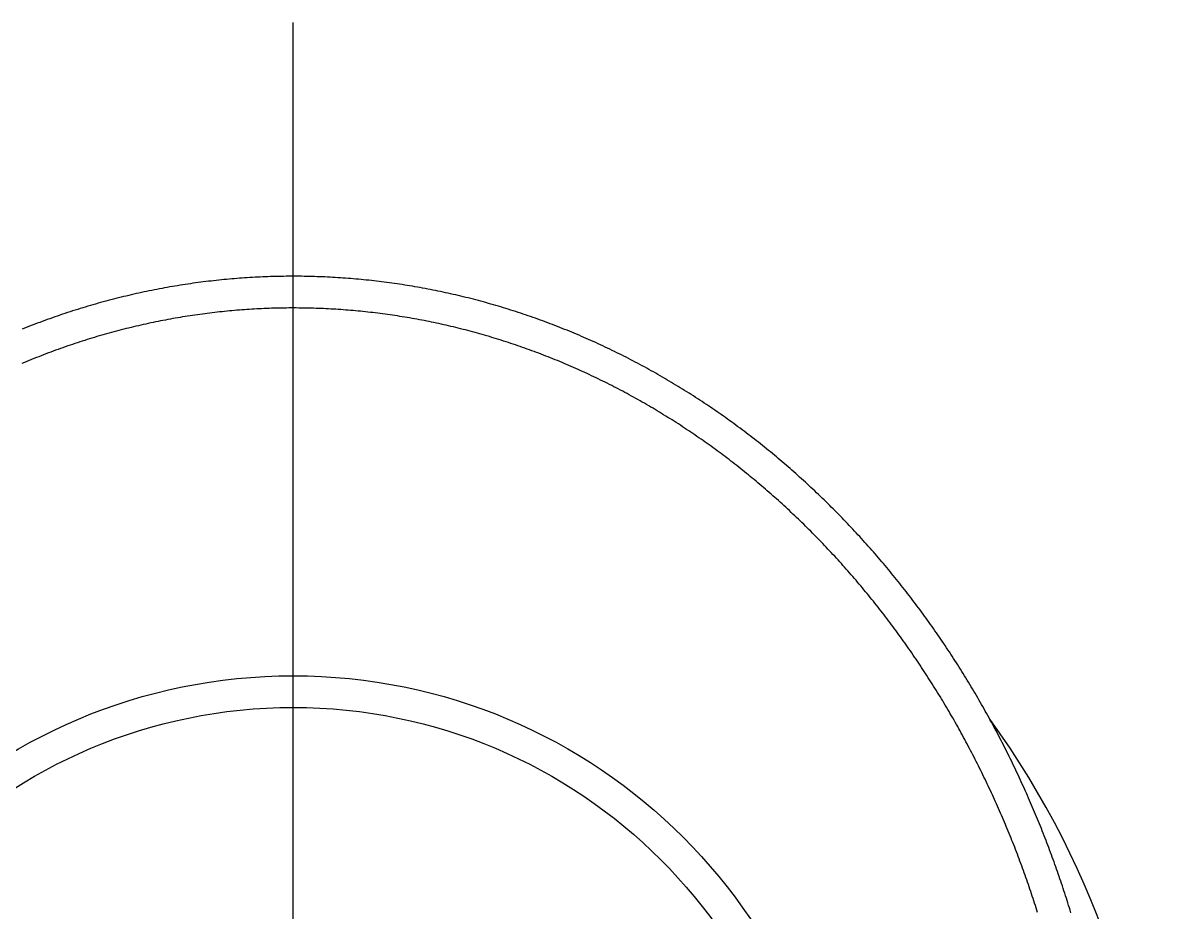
# Model space of a CAD drawing. Extents: x -31.1 to 15.9, y -35.5 to 50.6.
# Drawn here: x 4.97 to 13.9, y 41.86 to 48.87 of the extents above; entities that cross this region are included whole.
import ezdxf

# ---------------------------------------------------------------- set-up
doc = ezdxf.new("R2010")
doc.units = 0
doc.linetypes.add('CENTER', pattern=[50.8, 31.75, -6.35, 6.35, -6.35])
doc.layers.get('0').update_dxf_attribs({"linetype": 'CONTINUOUS'})
doc.layers.add('CENTER', color=1, linetype='CENTER')

msp = doc.modelspace()

# ---------------------------------------------------------------- linework, layer by layer
at = {"color": 7}
for points in [[(13.2339, 41.856, 0), (13.228, 41.8752, 0), (13.2221, 41.8944, 0), (13.2162, 41.9135, 0), (13.2102, 41.9327, 0), (13.2041, 41.9518, 0), (13.198, 41.971, 0), (13.1919, 41.9901, 0), (13.1857, 42.0092, 0), (13.1795, 42.0283, 0), (13.1732, 42.0473, 0), (13.1669, 42.0664, 0), (13.1605, 42.0854, 0), (13.1541, 42.1045, 0), (13.1476, 42.1235, 0), (13.1411, 42.1425, 0), (13.1345, 42.1614, 0), (13.1279, 42.1804, 0), (13.1213, 42.1994, 0), (13.1146, 42.2183, 0), (13.1078, 42.2372, 0), (13.1011, 42.2561, 0), (13.0942, 42.275, 0), (13.0873, 42.2939, 0), (13.0804, 42.3127, 0), (13.0734, 42.3316, 0), (13.0664, 42.3504, 0), (13.0593, 42.3692, 0), (13.0522, 42.388, 0), (13.045, 42.4068, 0), (13.0378, 42.4256, 0), (13.0306, 42.4443, 0), (13.0233, 42.463, 0), (13.0159, 42.4817, 0), (13.0085, 42.5004, 0), (13.0011, 42.5191, 0), (12.9936, 42.5378, 0), (12.986, 42.5564, 0), (12.9784, 42.575, 0), (12.9708, 42.5936, 0), (12.9631, 42.6122, 0), (12.9554, 42.6308, 0), (12.9476, 42.6493, 0), (12.9398, 42.6679, 0), (12.9319, 42.6864, 0), (12.924, 42.7049, 0), (12.916, 42.7233, 0), (12.908, 42.7418, 0), (12.9, 42.7602, 0), (12.8919, 42.7787, 0), (12.8837, 42.7971, 0), (12.8755, 42.8154, 0), (12.8673, 42.8338, 0), (12.859, 42.8521, 0), (12.8506, 42.8705, 0), (12.8423, 42.8888, 0), (12.8338, 42.907, 0), (12.8253, 42.9253, 0), (12.8168, 42.9436, 0), (12.8082, 42.9618, 0), (12.7996, 42.98, 0), (12.791, 42.9982, 0), (12.7822, 43.0163, 0), (12.7735, 43.0345, 0), (12.7647, 43.0526, 0), (12.7558, 43.0707, 0), (12.7469, 43.0888, 0), (12.738, 43.1068, 0), (12.729, 43.1248, 0), (12.7199, 43.1429, 0), (12.7108, 43.1608, 0), (12.7017, 43.1788, 0), (12.6925, 43.1968, 0), (12.6833, 43.2147, 0), (12.674, 43.2326, 0), (12.6647, 43.2505, 0), (12.6553, 43.2683, 0), (12.6459, 43.2862, 0), (12.6364, 43.304, 0), (12.6269, 43.3218, 0), (12.6173, 43.3395, 0), (12.6077, 43.3573, 0), (12.5981, 43.375, 0), (12.5884, 43.3927, 0), (12.5786, 43.4104, 0), (12.5688, 43.428, 0), (12.559, 43.4457, 0), (12.5491, 43.4633, 0), (12.5391, 43.4809, 0), (12.5292, 43.4984, 0), (12.5191, 43.5159, 0), (12.509, 43.5334, 0), (12.4989, 43.5509, 0), (12.4887, 43.5684, 0), (12.4785, 43.5858, 0), (12.4683, 43.6032, 0), (12.4579, 43.6206, 0), (12.4476, 43.6379, 0), (12.4372, 43.6553, 0), (12.4267, 43.6726, 0), (12.4162, 43.6898, 0), (12.4057, 43.7071, 0), (12.3951, 43.7243, 0), (12.3844, 43.7415, 0), (12.3738, 43.7586, 0), (12.363, 43.7758, 0), (12.3523, 43.7929, 0), (12.3414, 43.8099, 0), (12.3306, 43.827, 0), (12.3196, 43.844, 0), (12.3087, 43.861, 0), (12.2977, 43.878, 0), (12.2866, 43.8949, 0), (12.2755, 43.9118, 0), (12.2644, 43.9287, 0), (12.2532, 43.9455, 0), (12.2419, 43.9623, 0), (12.2307, 43.9791, 0), (12.2193, 43.9959, 0), (12.208, 44.0126, 0), (12.1965, 44.0293, 0), (12.1851, 44.046, 0), (12.1736, 44.0626, 0), (12.162, 44.0792, 0), (12.1504, 44.0958, 0), (12.1388, 44.1123, 0), (12.1271, 44.1288, 0), (12.1153, 44.1453, 0), (12.1036, 44.1617, 0), (12.0917, 44.1781, 0), (12.0799, 44.1945, 0), (12.0679, 44.2109, 0), (12.056, 44.2272, 0), (12.044, 44.2434, 0), (12.0319, 44.2597, 0), (12.0198, 44.2759, 0), (12.0077, 44.2921, 0), (11.9955, 44.3082, 0), (11.9833, 44.3244, 0), (11.971, 44.3404, 0), (11.9587, 44.3565, 0), (11.9463, 44.3725, 0), (11.9339, 44.3885, 0), (11.9214, 44.4044, 0), (11.9089, 44.4203, 0), (11.8964, 44.4362, 0), (11.8838, 44.452, 0), (11.8712, 44.4678, 0), (11.8585, 44.4836, 0), (11.8458, 44.4993, 0), (11.833, 44.515, 0), (11.8202, 44.5307, 0), (11.8073, 44.5463, 0), (11.7944, 44.5619, 0), (11.7815, 44.5774, 0), (11.7685, 44.593, 0), (11.7555, 44.6084, 0), (11.7424, 44.6239, 0), (11.7293, 44.6393, 0), (11.7161, 44.6546, 0), (11.7029, 44.67, 0), (11.6897, 44.6853, 0), (11.6764, 44.7005, 0), (11.663, 44.7157, 0), (11.6497, 44.7309, 0), (11.6362, 44.746, 0), (11.6228, 44.7611, 0), (11.6093, 44.7762, 0), (11.5957, 44.7912, 0), (11.5821, 44.8062, 0), (11.5685, 44.8211, 0), (11.5548, 44.836, 0), (11.5411, 44.8509, 0), (11.5273, 44.8657, 0), (11.5135, 44.8805, 0), (11.4996, 44.8952, 0), (11.4857, 44.9099, 0), (11.4718, 44.9246, 0), (11.4578, 44.9392, 0), (11.4438, 44.9538, 0), (11.4297, 44.9683, 0), (11.4156, 44.9828, 0), (11.4015, 44.9973, 0), (11.3873, 45.0117, 0), (11.373, 45.0261, 0), (11.3587, 45.0404, 0), (11.3444, 45.0547, 0), (11.33, 45.069, 0), (11.3156, 45.0832, 0), (11.3012, 45.0973, 0), (11.2867, 45.1114, 0), (11.2722, 45.1255, 0), (11.2576, 45.1396, 0), (11.243, 45.1536, 0), (11.2283, 45.1675, 0), (11.2136, 45.1814, 0), (11.1989, 45.1953, 0), (11.1841, 45.2091, 0), (11.1693, 45.2229, 0), (11.1544, 45.2366, 0), (11.1395, 45.2503, 0), (11.1245, 45.2639, 0), (11.1095, 45.2775, 0), (11.0945, 45.2911, 0), (11.0794, 45.3046, 0), (11.0643, 45.3181, 0), (11.0491, 45.3315, 0), (11.0339, 45.3449, 0), (11.0187, 45.3582, 0), (11.0034, 45.3715, 0), (10.9881, 45.3847, 0), (10.9727, 45.3979, 0), (10.9573, 45.4111, 0), (10.9419, 45.4242, 0), (10.9264, 45.4372, 0), (10.9109, 45.4502, 0), (10.8953, 45.4632, 0), (10.8797, 45.4761, 0), (10.864, 45.489, 0), (10.8483, 45.5018, 0), (10.8326, 45.5146, 0), (10.8168, 45.5273, 0), (10.801, 45.54, 0), (10.7852, 45.5526, 0), (10.7693, 45.5652, 0), (10.7533, 45.5777, 0), (10.7374, 45.5902, 0), (10.7213, 45.6026, 0), (10.7053, 45.615, 0), (10.6892, 45.6274, 0), (10.673, 45.6396, 0), (10.6569, 45.6519, 0), (10.6407, 45.6641, 0), (10.6244, 45.6762, 0), (10.6081, 45.6883, 0), (10.5918, 45.7004, 0), (10.5754, 45.7124, 0), (10.559, 45.7243, 0), (10.5425, 45.7362, 0), (10.526, 45.7481, 0), (10.5094, 45.7599, 0), (10.4929, 45.7716, 0), (10.4762, 45.7833, 0), (10.4596, 45.795, 0), (10.4429, 45.8065, 0), (10.4261, 45.8181, 0), (10.4093, 45.8296, 0), (10.3925, 45.841, 0), (10.3756, 45.8524, 0), (10.3587, 45.8638, 0), (10.3418, 45.875, 0), (10.3248, 45.8863, 0), (10.3078, 45.8974, 0), (10.2907, 45.9086, 0), (10.2736, 45.9196, 0), (10.2565, 45.9307, 0), (10.2393, 45.9416, 0), (10.2221, 45.9525, 0), (10.2049, 45.9634, 0), (10.1876, 45.9742, 0), (10.1703, 45.985, 0), (10.1529, 45.9956, 0), (10.1355, 46.0063, 0), (10.1181, 46.0169, 0), (10.1006, 46.0274, 0), (10.0831, 46.0379, 0), (10.0655, 46.0483, 0), (10.048, 46.0587, 0), (10.0303, 46.069, 0), (10.0127, 46.0792, 0), (9.99501, 46.0894, 0), (9.97728, 46.0995, 0), (9.95952, 46.1096, 0), (9.94173, 46.1196, 0), (9.9239, 46.1296, 0), (9.90603, 46.1395, 0), (9.88813, 46.1494, 0), (9.8702, 46.1591, 0), (9.85223, 46.1689, 0), (9.83423, 46.1786, 0), (9.81619, 46.1882, 0), (9.79812, 46.1977, 0), (9.78001, 46.2072, 0), (9.76187, 46.2167, 0), (9.7437, 46.226, 0), (9.72549, 46.2354, 0), (9.70725, 46.2446, 0), (9.68898, 46.2538, 0), (9.67067, 46.2629, 0), (9.65234, 46.272, 0), (9.63397, 46.281, 0), (9.61556, 46.29, 0), (9.59713, 46.2989, 0), (9.57866, 46.3077, 0), (9.56016, 46.3165, 0), (9.54163, 46.3252, 0), (9.52306, 46.3338, 0), (9.50447, 46.3424, 0), (9.48584, 46.3509, 0), (9.46719, 46.3594, 0), (9.4485, 46.3678, 0), (9.42978, 46.3761, 0), (9.41103, 46.3844, 0), (9.39226, 46.3926, 0), (9.37345, 46.4007, 0), (9.35461, 46.4088, 0), (9.33575, 46.4168, 0), (9.31686, 46.4247, 0), (9.29794, 46.4326, 0), (9.27899, 46.4404, 0), (9.26001, 46.4482, 0), (9.24101, 46.4559, 0), (9.22198, 46.4635, 0), (9.20292, 46.471, 0), (9.18384, 46.4785, 0), (9.16473, 46.4859, 0), (9.14559, 46.4933, 0), (9.12643, 46.5006, 0), (9.10724, 46.5078, 0), (9.08803, 46.515, 0), (9.06879, 46.5221, 0), (9.04953, 46.5291, 0), (9.03024, 46.536, 0), (9.01093, 46.5429, 0), (8.99159, 46.5497, 0), (8.97223, 46.5565, 0), (8.95285, 46.5632, 0), (8.93345, 46.5698, 0), (8.91402, 46.5764, 0), (8.89457, 46.5828, 0), (8.8751, 46.5893, 0), (8.8556, 46.5956, 0), (8.83608, 46.6019, 0), (8.81654, 46.6081, 0), (8.79698, 46.6142, 0), (8.7774, 46.6203, 0), (8.7578, 46.6263, 0), (8.73818, 46.6322, 0), (8.71854, 46.6381, 0), (8.69888, 46.6439, 0), (8.67919, 46.6496, 0), (8.65949, 46.6553, 0), (8.63977, 46.6609, 0), (8.62003, 46.6664, 0), (8.60027, 46.6719, 0), (8.5805, 46.6772, 0), (8.5607, 46.6825, 0), (8.54089, 46.6878, 0), (8.52106, 46.693, 0), (8.50121, 46.698, 0), (8.48135, 46.7031, 0), (8.46147, 46.708, 0), (8.44157, 46.7129, 0), (8.42166, 46.7177, 0), (8.40173, 46.7225, 0), (8.38178, 46.7271, 0), (8.36182, 46.7317, 0), (8.34185, 46.7363, 0), (8.32185, 46.7407, 0), (8.30185, 46.7451, 0), (8.28183, 46.7494, 0), (8.2618, 46.7537, 0), (8.24175, 46.7578, 0), (8.22169, 46.7619, 0), (8.20161, 46.7659, 0), (8.18152, 46.7699, 0), (8.16142, 46.7738, 0), (8.14131, 46.7776, 0), (8.12119, 46.7813, 0), (8.10105, 46.7849, 0), (8.08091, 46.7885, 0), (8.06075, 46.792, 0), (8.04058, 46.7955, 0), (8.0204, 46.7988, 0), (8.00022, 46.8021, 0), (7.98002, 46.8054, 0), (7.95981, 46.8085, 0), (7.93959, 46.8116, 0), (7.91936, 46.8146, 0), (7.89912, 46.8175, 0), (7.87888, 46.8204, 0), (7.85862, 46.8231, 0), (7.83836, 46.8259, 0), (7.81809, 46.8285, 0), (7.79781, 46.8311, 0), (7.77752, 46.8335, 0), (7.75722, 46.836, 0), (7.73692, 46.8383, 0), (7.71661, 46.8406, 0), (7.6963, 46.8428, 0), (7.67597, 46.8449, 0), (7.65564, 46.8469, 0), (7.63531, 46.8489, 0), (7.61496, 46.8508, 0), (7.59462, 46.8526, 0), (7.57426, 46.8544, 0), (7.5539, 46.8561, 0), (7.53354, 46.8577, 0), (7.51317, 46.8592, 0), (7.4928, 46.8607, 0), (7.47242, 46.8621, 0), (7.45204, 46.8634, 0), (7.43165, 46.8646, 0), (7.41126, 46.8658, 0), (7.39087, 46.8669, 0), (7.37047, 46.8679, 0), (7.35007, 46.8688, 0), (7.32967, 46.8697, 0), (7.30927, 46.8705, 0), (7.28886, 46.8712, 0), (7.26845, 46.8719, 0), (7.24804, 46.8725, 0), (7.22763, 46.873, 0), (7.20721, 46.8734, 0), (7.1868, 46.8737, 0), (7.16638, 46.874, 0), (7.14596, 46.8742, 0), (7.12555, 46.8744, 0), (7.10513, 46.8744, 0), (7.08471, 46.8744, 0), (7.06429, 46.8743, 0), (7.04388, 46.8741, 0), (7.02346, 46.8739, 0), (7.00304, 46.8736, 0), (6.98263, 46.8732, 0), (6.96222, 46.8727, 0), (6.9418, 46.8722, 0), (6.92139, 46.8716, 0), (6.90098, 46.8709, 0), (6.88057, 46.8702, 0), (6.86017, 46.8693, 0), (6.83976, 46.8684, 0), (6.81935, 46.8674, 0), (6.79895, 46.8664, 0), (6.77854, 46.8653, 0), (6.75814, 46.8641, 0), (6.73774, 46.8628, 0), (6.71734, 46.8614, 0), (6.69694, 46.86, 0), (6.67654, 46.8585, 0), (6.65615, 46.8569, 0), (6.63576, 46.8553, 0), (6.61537, 46.8536, 0), (6.59498, 46.8518, 0), (6.5746, 46.8499, 0), (6.55421, 46.848, 0), (6.53383, 46.8459, 0), (6.51346, 46.8439, 0), (6.49308, 46.8417, 0), (6.47271, 46.8394, 0), (6.45234, 46.8371, 0), (6.43198, 46.8347, 0), (6.41161, 46.8323, 0), (6.39126, 46.8297, 0), (6.3709, 46.8271, 0), (6.35055, 46.8244, 0), (6.3302, 46.8217, 0), (6.30986, 46.8188, 0), (6.28952, 46.8159, 0), (6.26919, 46.8129, 0), (6.24885, 46.8099, 0), (6.22853, 46.8067, 0), (6.20821, 46.8035, 0), (6.18789, 46.8002, 0), (6.16758, 46.7969, 0), (6.14727, 46.7935, 0), (6.12697, 46.7899, 0), (6.10667, 46.7864, 0), (6.08638, 46.7827, 0), (6.06609, 46.779, 0), (6.04581, 46.7752, 0), (6.02553, 46.7713, 0), (6.00526, 46.7673, 0), (5.985, 46.7633, 0), (5.96474, 46.7592, 0), (5.94448, 46.755, 0), (5.92424, 46.7507, 0), (5.904, 46.7464, 0), (5.88376, 46.742, 0), (5.86354, 46.7375, 0), (5.84331, 46.7329, 0), (5.8231, 46.7283, 0), (5.80289, 46.7236, 0), (5.78269, 46.7188, 0), (5.7625, 46.7139, 0), (5.74231, 46.709, 0), (5.72213, 46.704, 0), (5.70196, 46.6989, 0), (5.6818, 46.6937, 0), (5.66164, 46.6885, 0), (5.64149, 46.6832, 0), (5.62135, 46.6778, 0), (5.60122, 46.6723, 0), (5.58109, 46.6668, 0), (5.56098, 46.6612, 0), (5.54087, 46.6555, 0), (5.52077, 46.6497, 0), (5.50068, 46.6439, 0), (5.4806, 46.6379, 0), (5.46053, 46.6319, 0), (5.44047, 46.6259, 0), (5.42042, 46.6197, 0), (5.40037, 46.6135, 0), (5.38034, 46.6072, 0), (5.36032, 46.6008, 0), (5.34031, 46.5944, 0), (5.32031, 46.5878, 0), (5.30032, 46.5812, 0), (5.28034, 46.5746, 0), (5.26037, 46.5678, 0), (5.24041, 46.561, 0), (5.22046, 46.554, 0), (5.20053, 46.5471, 0), (5.18061, 46.54, 0), (5.1607, 46.5329, 0), (5.1408, 46.5256, 0), (5.12091, 46.5183, 0), (5.10104, 46.511, 0), (5.08117, 46.5035, 0), (5.06133, 46.496, 0), (5.04149, 46.4884, 0), (5.02167, 46.4807, 0), (5.00186, 46.473, 0), (4.98206, 46.4651, 0), (4.96228, 46.4572, 0)], [(12.9717, 41.8577, 0), (12.9658, 41.8763, 0), (12.9599, 41.8948, 0), (12.954, 41.9134, 0), (12.948, 41.9319, 0), (12.9419, 41.9504, 0), (12.9358, 41.9689, 0), (12.9297, 41.9873, 0), (12.9235, 42.0058, 0), (12.9173, 42.0243, 0), (12.911, 42.0427, 0), (12.9047, 42.0611, 0), (12.8984, 42.0795, 0), (12.892, 42.0979, 0), (12.8855, 42.1163, 0), (12.879, 42.1346, 0), (12.8725, 42.153, 0), (12.8659, 42.1713, 0), (12.8593, 42.1896, 0), (12.8526, 42.2079, 0), (12.8459, 42.2262, 0), (12.8391, 42.2445, 0), (12.8323, 42.2627, 0), (12.8254, 42.2809, 0), (12.8185, 42.2992, 0), (12.8116, 42.3174, 0), (12.8046, 42.3355, 0), (12.7976, 42.3537, 0), (12.7905, 42.3719, 0), (12.7833, 42.39, 0), (12.7762, 42.4081, 0), (12.769, 42.4262, 0), (12.7617, 42.4443, 0), (12.7544, 42.4623, 0), (12.747, 42.4804, 0), (12.7396, 42.4984, 0), (12.7322, 42.5164, 0), (12.7247, 42.5344, 0), (12.7172, 42.5524, 0), (12.7096, 42.5703, 0), (12.702, 42.5883, 0), (12.6943, 42.6062, 0), (12.6866, 42.6241, 0), (12.6788, 42.642, 0), (12.671, 42.6598, 0), (12.6632, 42.6777, 0), (12.6553, 42.6955, 0), (12.6473, 42.7133, 0), (12.6393, 42.7311, 0), (12.6313, 42.7489, 0), (12.6232, 42.7666, 0), (12.6151, 42.7843, 0), (12.6069, 42.8021, 0), (12.5987, 42.8197, 0), (12.5905, 42.8374, 0), (12.5822, 42.8551, 0), (12.5738, 42.8727, 0), (12.5654, 42.8903, 0), (12.557, 42.9079, 0), (12.5485, 42.9254, 0), (12.54, 42.943, 0), (12.5314, 42.9605, 0), (12.5228, 42.978, 0), (12.5141, 42.9955, 0), (12.5054, 43.013, 0), (12.4966, 43.0304, 0), (12.4878, 43.0478, 0), (12.479, 43.0652, 0), (12.4701, 43.0826, 0), (12.4612, 43.0999, 0), (12.4522, 43.1173, 0), (12.4432, 43.1346, 0), (12.4341, 43.1519, 0), (12.425, 43.1691, 0), (12.4158, 43.1864, 0), (12.4066, 43.2036, 0), (12.3973, 43.2208, 0), (12.388, 43.238, 0), (12.3787, 43.2551, 0), (12.3693, 43.2722, 0), (12.3599, 43.2893, 0), (12.3504, 43.3064, 0), (12.3409, 43.3235, 0), (12.3313, 43.3405, 0), (12.3217, 43.3575, 0), (12.312, 43.3745, 0), (12.3023, 43.3915, 0), (12.2926, 43.4084, 0), (12.2828, 43.4253, 0), (12.2729, 43.4422, 0), (12.263, 43.4591, 0), (12.2531, 43.4759, 0), (12.2431, 43.4927, 0), (12.2331, 43.5095, 0), (12.223, 43.5262, 0), (12.2129, 43.543, 0), (12.2028, 43.5597, 0), (12.1926, 43.5764, 0), (12.1823, 43.593, 0), (12.172, 43.6096, 0), (12.1617, 43.6262, 0), (12.1513, 43.6428, 0), (12.1409, 43.6593, 0), (12.1304, 43.6758, 0), (12.1199, 43.6923, 0), (12.1094, 43.7088, 0), (12.0988, 43.7252, 0), (12.0881, 43.7416, 0), (12.0775, 43.758, 0), (12.0667, 43.7743, 0), (12.056, 43.7906, 0), (12.0451, 43.8069, 0), (12.0343, 43.8231, 0), (12.0234, 43.8394, 0), (12.0124, 43.8556, 0), (12.0014, 43.8717, 0), (11.9904, 43.8879, 0), (11.9793, 43.904, 0), (11.9682, 43.92, 0), (11.957, 43.9361, 0), (11.9458, 43.9521, 0), (11.9346, 43.9681, 0), (11.9233, 43.984, 0), (11.9119, 43.9999, 0), (11.9005, 44.0158, 0), (11.8891, 44.0317, 0), (11.8776, 44.0475, 0), (11.8661, 44.0633, 0), (11.8546, 44.079, 0), (11.843, 44.0948, 0), (11.8313, 44.1105, 0), (11.8197, 44.1261, 0), (11.8079, 44.1418, 0), (11.7962, 44.1573, 0), (11.7843, 44.1729, 0), (11.7725, 44.1884, 0), (11.7606, 44.2039, 0), (11.7487, 44.2194, 0), (11.7367, 44.2348, 0), (11.7246, 44.2502, 0), (11.7126, 44.2656, 0), (11.7005, 44.2809, 0), (11.6883, 44.2962, 0), (11.6761, 44.3114, 0), (11.6639, 44.3267, 0), (11.6516, 44.3418, 0), (11.6393, 44.357, 0), (11.6269, 44.3721, 0), (11.6145, 44.3872, 0), (11.6021, 44.4022, 0), (11.5896, 44.4172, 0), (11.577, 44.4322, 0), (11.5645, 44.4471, 0), (11.5519, 44.462, 0), (11.5392, 44.4769, 0), (11.5265, 44.4917, 0), (11.5138, 44.5065, 0), (11.501, 44.5213, 0), (11.4882, 44.536, 0), (11.4753, 44.5506, 0), (11.4624, 44.5653, 0), (11.4494, 44.5799, 0), (11.4364, 44.5944, 0), (11.4234, 44.609, 0), (11.4103, 44.6234, 0), (11.3972, 44.6379, 0), (11.3841, 44.6523, 0), (11.3709, 44.6667, 0), (11.3576, 44.681, 0), (11.3444, 44.6953, 0), (11.3311, 44.7095, 0), (11.3177, 44.7238, 0), (11.3043, 44.7379, 0), (11.2909, 44.7521, 0), (11.2774, 44.7662, 0), (11.2639, 44.7802, 0), (11.2503, 44.7942, 0), (11.2367, 44.8082, 0), (11.2231, 44.8221, 0), (11.2094, 44.836, 0), (11.1957, 44.8499, 0), (11.1819, 44.8637, 0), (11.1681, 44.8775, 0), (11.1543, 44.8912, 0), (11.1404, 44.9049, 0), (11.1265, 44.9185, 0), (11.1125, 44.9321, 0), (11.0985, 44.9457, 0), (11.0844, 44.9592, 0), (11.0704, 44.9727, 0), (11.0562, 44.9861, 0), (11.0421, 44.9995, 0), (11.0279, 45.0129, 0), (11.0136, 45.0262, 0), (10.9994, 45.0395, 0), (10.985, 45.0527, 0), (10.9707, 45.0659, 0), (10.9563, 45.079, 0), (10.9419, 45.0921, 0), (10.9274, 45.1052, 0), (10.9129, 45.1182, 0), (10.8983, 45.1311, 0), (10.8837, 45.144, 0), (10.8691, 45.1569, 0), (10.8544, 45.1698, 0), (10.8397, 45.1825, 0), (10.8249, 45.1953, 0), (10.8102, 45.208, 0), (10.7953, 45.2206, 0), (10.7805, 45.2332, 0), (10.7656, 45.2458, 0), (10.7506, 45.2583, 0), (10.7356, 45.2708, 0), (10.7206, 45.2832, 0), (10.7056, 45.2956, 0), (10.6905, 45.3079, 0), (10.6753, 45.3202, 0), (10.6602, 45.3325, 0), (10.6449, 45.3447, 0), (10.6297, 45.3568, 0), (10.6144, 45.3689, 0), (10.5991, 45.381, 0), (10.5837, 45.393, 0), (10.5683, 45.4049, 0), (10.5529, 45.4169, 0), (10.5374, 45.4287, 0), (10.5219, 45.4405, 0), (10.5063, 45.4523, 0), (10.4907, 45.464, 0), (10.4751, 45.4757, 0), (10.4594, 45.4873, 0), (10.4437, 45.4989, 0), (10.428, 45.5105, 0), (10.4122, 45.5219, 0), (10.3964, 45.5334, 0), (10.3805, 45.5448, 0), (10.3646, 45.5561, 0), (10.3487, 45.5674, 0), (10.3327, 45.5786, 0), (10.3167, 45.5898, 0), (10.3006, 45.601, 0), (10.2845, 45.6121, 0), (10.2684, 45.6231, 0), (10.2522, 45.6341, 0), (10.236, 45.645, 0), (10.2198, 45.6559, 0), (10.2035, 45.6668, 0), (10.1872, 45.6775, 0), (10.1709, 45.6883, 0), (10.1545, 45.699, 0), (10.1381, 45.7096, 0), (10.1216, 45.7202, 0), (10.1051, 45.7307, 0), (10.0886, 45.7412, 0), (10.072, 45.7516, 0), (10.0554, 45.762, 0), (10.0388, 45.7723, 0), (10.0221, 45.7826, 0), (10.0054, 45.7928, 0), (9.98868, 45.803, 0), (9.97191, 45.8131, 0), (9.9551, 45.8231, 0), (9.93826, 45.8331, 0), (9.92138, 45.8431, 0), (9.90448, 45.853, 0), (9.88753, 45.8628, 0), (9.87056, 45.8726, 0), (9.85355, 45.8823, 0), (9.83651, 45.892, 0), (9.81943, 45.9016, 0), (9.80233, 45.9112, 0), (9.78518, 45.9207, 0), (9.76801, 45.9301, 0), (9.7508, 45.9395, 0), (9.73357, 45.9488, 0), (9.7163, 45.9581, 0), (9.69899, 45.9673, 0), (9.68166, 45.9765, 0), (9.66429, 45.9856, 0), (9.6469, 45.9947, 0), (9.62947, 46.0037, 0), (9.61201, 46.0126, 0), (9.59451, 46.0215, 0), (9.57699, 46.0303, 0), (9.55944, 46.0391, 0), (9.54186, 46.0478, 0), (9.52424, 46.0564, 0), (9.5066, 46.065, 0), (9.48892, 46.0735, 0), (9.47122, 46.082, 0), (9.45348, 46.0904, 0), (9.43572, 46.0987, 0), (9.41793, 46.107, 0), (9.4001, 46.1152, 0), (9.38225, 46.1234, 0), (9.36437, 46.1315, 0), (9.34646, 46.1396, 0), (9.32852, 46.1475, 0), (9.31056, 46.1555, 0), (9.29256, 46.1633, 0), (9.27454, 46.1711, 0), (9.2565, 46.1788, 0), (9.23842, 46.1865, 0), (9.22032, 46.1941, 0), (9.20219, 46.2017, 0), (9.18404, 46.2092, 0), (9.16586, 46.2166, 0), (9.14766, 46.2239, 0), (9.12943, 46.2312, 0), (9.11118, 46.2385, 0), (9.0929, 46.2457, 0), (9.07459, 46.2528, 0), (9.05627, 46.2598, 0), (9.03792, 46.2668, 0), (9.01954, 46.2737, 0), (9.00114, 46.2806, 0), (8.98272, 46.2873, 0), (8.96427, 46.2941, 0), (8.94581, 46.3007, 0), (8.92732, 46.3073, 0), (8.9088, 46.3139, 0), (8.89027, 46.3203, 0), (8.87171, 46.3267, 0), (8.85314, 46.3331, 0), (8.83454, 46.3393, 0), (8.81592, 46.3455, 0), (8.79728, 46.3517, 0), (8.77862, 46.3578, 0), (8.75994, 46.3638, 0), (8.74124, 46.3697, 0), (8.72252, 46.3756, 0), (8.70378, 46.3814, 0), (8.68502, 46.3871, 0), (8.66624, 46.3928, 0), (8.64744, 46.3984, 0), (8.62862, 46.404, 0), (8.60979, 46.4095, 0), (8.59094, 46.4149, 0), (8.57207, 46.4202, 0), (8.55318, 46.4255, 0), (8.53428, 46.4307, 0), (8.51536, 46.4359, 0), (8.49642, 46.441, 0), (8.47746, 46.446, 0), (8.45849, 46.4509, 0), (8.43951, 46.4558, 0), (8.4205, 46.4606, 0), (8.40149, 46.4653, 0), (8.38245, 46.47, 0), (8.3634, 46.4746, 0), (8.34434, 46.4791, 0), (8.32526, 46.4836, 0), (8.30617, 46.488, 0), (8.28707, 46.4923, 0), (8.26795, 46.4966, 0), (8.24881, 46.5008, 0), (8.22967, 46.5049, 0), (8.21051, 46.509, 0), (8.19133, 46.513, 0), (8.17215, 46.5169, 0), (8.15295, 46.5207, 0), (8.13375, 46.5245, 0), (8.11453, 46.5282, 0), (8.0953, 46.5318, 0), (8.07605, 46.5354, 0), (8.0568, 46.5389, 0), (8.03754, 46.5423, 0), (8.01827, 46.5457, 0), (7.99899, 46.549, 0), (7.97969, 46.5522, 0), (7.96039, 46.5553, 0), (7.94108, 46.5584, 0), (7.92176, 46.5614, 0), (7.90243, 46.5644, 0), (7.88309, 46.5672, 0), (7.86375, 46.57, 0), (7.84439, 46.5728, 0), (7.82503, 46.5754, 0), (7.80566, 46.578, 0), (7.78628, 46.5805, 0), (7.7669, 46.583, 0), (7.74751, 46.5854, 0), (7.72811, 46.5877, 0), (7.7087, 46.5899, 0), (7.68929, 46.5921, 0), (7.66987, 46.5942, 0), (7.65045, 46.5962, 0), (7.63101, 46.5982, 0), (7.61158, 46.6, 0), (7.59214, 46.6019, 0), (7.57269, 46.6036, 0), (7.55324, 46.6053, 0), (7.53378, 46.6069, 0), (7.51432, 46.6084, 0), (7.49485, 46.6099, 0), (7.47538, 46.6113, 0), (7.4559, 46.6126, 0), (7.43642, 46.6139, 0), (7.41694, 46.6151, 0), (7.39746, 46.6162, 0), (7.37797, 46.6172, 0), (7.35847, 46.6182, 0), (7.33898, 46.6191, 0), (7.31948, 46.6199, 0), (7.29998, 46.6207, 0), (7.28048, 46.6214, 0), (7.26098, 46.622, 0), (7.24147, 46.6226, 0), (7.22196, 46.623, 0), (7.20246, 46.6234, 0), (7.18295, 46.6238, 0), (7.16344, 46.624, 0), (7.14392, 46.6242, 0), (7.12441, 46.6244, 0), (7.1049, 46.6244, 0), (7.08539, 46.6244, 0), (7.06588, 46.6243, 0), (7.04637, 46.6242, 0), (7.02686, 46.6239, 0), (7.00735, 46.6236, 0), (6.98784, 46.6233, 0), (6.96833, 46.6228, 0), (6.94882, 46.6223, 0), (6.92932, 46.6217, 0), (6.90981, 46.6211, 0), (6.89031, 46.6203, 0), (6.87081, 46.6196, 0), (6.8513, 46.6187, 0), (6.8318, 46.6178, 0), (6.8123, 46.6167, 0), (6.7928, 46.6157, 0), (6.7733, 46.6145, 0), (6.75381, 46.6133, 0), (6.73431, 46.612, 0), (6.71482, 46.6106, 0), (6.69532, 46.6092, 0), (6.67583, 46.6077, 0), (6.65634, 46.6061, 0), (6.63685, 46.6045, 0), (6.61737, 46.6028, 0), (6.59789, 46.601, 0), (6.5784, 46.5991, 0), (6.55893, 46.5972, 0), (6.53945, 46.5952, 0), (6.51998, 46.5931, 0), (6.5005, 46.591, 0), (6.48103, 46.5888, 0), (6.46157, 46.5865, 0), (6.44211, 46.5841, 0), (6.42265, 46.5817, 0), (6.40319, 46.5792, 0), (6.38374, 46.5767, 0), (6.36429, 46.574, 0), (6.34484, 46.5713, 0), (6.32539, 46.5685, 0), (6.30596, 46.5657, 0), (6.28652, 46.5627, 0), (6.26709, 46.5597, 0), (6.24766, 46.5567, 0), (6.22823, 46.5535, 0), (6.20881, 46.5503, 0), (6.1894, 46.547, 0), (6.16999, 46.5437, 0), (6.15058, 46.5402, 0), (6.13118, 46.5367, 0), (6.11178, 46.5332, 0), (6.09239, 46.5295, 0), (6.073, 46.5258, 0), (6.05362, 46.522, 0), (6.03424, 46.5182, 0), (6.01486, 46.5142, 0), (5.9955, 46.5102, 0), (5.97613, 46.5062, 0), (5.95678, 46.502, 0), (5.93743, 46.4978, 0), (5.91808, 46.4935, 0), (5.89874, 46.4892, 0), (5.87941, 46.4847, 0), (5.86008, 46.4802, 0), (5.84076, 46.4756, 0), (5.82144, 46.471, 0), (5.80213, 46.4663, 0), (5.78283, 46.4615, 0), (5.76353, 46.4566, 0), (5.74424, 46.4517, 0), (5.72496, 46.4467, 0), (5.70569, 46.4416, 0), (5.68642, 46.4364, 0), (5.66715, 46.4312, 0), (5.6479, 46.4259, 0), (5.62865, 46.4205, 0), (5.60941, 46.4151, 0), (5.59018, 46.4095, 0), (5.57096, 46.4039, 0), (5.55174, 46.3983, 0), (5.53253, 46.3925, 0), (5.51333, 46.3867, 0), (5.49414, 46.3808, 0), (5.47496, 46.3749, 0), (5.45579, 46.3689, 0), (5.43662, 46.3628, 0), (5.41747, 46.3566, 0), (5.39832, 46.3503, 0), (5.37919, 46.344, 0), (5.36006, 46.3376, 0), (5.34094, 46.3311, 0), (5.32184, 46.3246, 0), (5.30274, 46.318, 0), (5.28366, 46.3113, 0), (5.26458, 46.3045, 0), (5.24552, 46.2977, 0), (5.22646, 46.2908, 0), (5.20742, 46.2838, 0), (5.18839, 46.2767, 0), (5.16937, 46.2696, 0), (5.15036, 46.2624, 0), (5.13136, 46.2551, 0), (5.11237, 46.2478, 0), (5.0934, 46.2403, 0), (5.07444, 46.2328, 0), (5.05549, 46.2253, 0), (5.03655, 46.2176, 0), (5.01763, 46.2099, 0), (4.99872, 46.2021, 0), (4.97982, 46.1942, 0), (4.96093, 46.1863, 0)]]:
    msp.add_polyline3d(points, dxfattribs=at)
at = {"color": 7, "linetype": 'CONTINUOUS'}
for radius in [4.35, 4.1]:
    msp.add_circle((7.1, 39.374433), radius, dxfattribs=at)
msp.add_arc((7.1, 39.374433), 6.8, 323.9274305, 36.0725695, dxfattribs=at)
at = {"layer": 'CENTER', "color": 1, "linetype": 'CENTER'}
msp.add_line((7.1, 29.874567), (7.1, 48.874336), dxfattribs=at)

doc.saveas('drawing.dxf')
